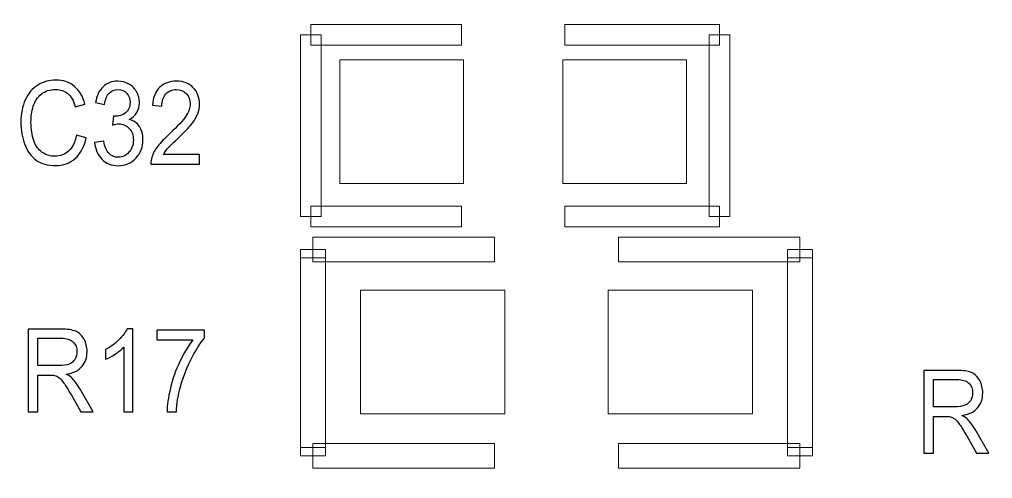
# Model space of a CAD drawing. Header units: millimetres. Extents: x -69 to 39, y -9 to 54.
# Drawn here: x -32.82 to -26.83, y 13.13 to 15.96 of the extents above; entities that cross this region are included whole.
import ezdxf

# ---------------------------------------------------------------- set-up
doc = ezdxf.new("R2010")
doc.units = ezdxf.units.MM
doc.header["$MEASUREMENT"] = 0
for name, color, linetype in [('BG_OUTLINE', 7, 'Continuous'), ('PG_SILKSCREEN_TOP', 7, 'Continuous'), ('PIN_TOP', 7, 'Continuous'), ('RD_SILKSCREEN_TOP', 7, 'Continuous')]:
    doc.layers.add(name, color=color, linetype=linetype)

msp = doc.modelspace()

# ---------------------------------------------------------------- linework, layer by layer
at = {"layer": 'BG_OUTLINE', "color": 176, "lineweight": 9}
msp.add_open_spline([(22.1252, -9.4051), (22.1252, -9.4051), (-56.3279, -9.4051), (-56.3279, -9.4051), (-56.3279, -9.4051), (-56.3279, -9.4051), (-56.3279, 41.6488), (-56.3279, 41.6488), (-56.3279, 41.6488), (-56.3279, 41.6488), (22.3259, 41.6488), (22.3259, 41.6488), (22.3259, 41.6488), (22.9318, 41.6492), (23.513, 41.4088), (23.9418, 40.9807), (23.9418, 40.9807), (24.3705, 40.5525), (24.6115, 39.9687), (24.6119, 39.3628), (24.6119, 39.3628), (24.6119, 39.3628), (24.6119, -7.1191), (24.6119, -7.1191), (24.6119, -7.1191), (24.6123, -7.725), (24.372, -8.3063), (23.9438, -8.735), (23.9438, -8.735), (23.5156, -9.1637), (22.9318, -9.4047), (22.3259, -9.4051), (22.3259, -9.4051), (22.3259, -9.4051), (22.1252, -9.4051), (22.1252, -9.4051)], degree=3, knots=[0, 0, 0, 0, 0.111111, 0.111111, 0.111111, 0.111111, 0.222222, 0.222222, 0.222222, 0.222222, 0.333333, 0.333333, 0.333333, 0.333333, 0.444444, 0.444444, 0.444444, 0.444444, 0.555556, 0.555556, 0.555556, 0.555556, 0.666667, 0.666667, 0.666667, 0.666667, 0.777778, 0.777778, 0.777778, 0.777778, 0.888889, 0.888889, 0.888889, 0.888889, 1, 1, 1, 1], dxfattribs=at)
at = {"layer": 'PG_SILKSCREEN_TOP', "lineweight": 9}
for points in [[(-30.0996, 15.9288), (-30.0996, 15.9288), (-30.0996, 15.8018), (-30.0996, 15.8018), (-30.0996, 15.8018), (-30.0996, 15.8018), (-31.0267, 15.8018), (-31.0267, 15.8018), (-31.0267, 15.8018), (-31.0267, 15.8018), (-31.0267, 15.9288), (-31.0267, 15.9288), (-31.0267, 15.9288), (-31.0267, 15.9288), (-30.0996, 15.9288), (-30.0996, 15.9288)], [(-29.4646, 15.8018), (-29.4646, 15.8018), (-29.4646, 15.9288), (-29.4646, 15.9288), (-29.4646, 15.9288), (-29.4646, 15.9288), (-28.5122, 15.9288), (-28.5122, 15.9288), (-28.5122, 15.9288), (-28.5122, 15.9288), (-28.5122, 15.8018), (-28.5122, 15.8018), (-28.5122, 15.8018), (-28.5122, 15.8018), (-29.4646, 15.8018), (-29.4646, 15.8018)], [(-31.0902, 15.8653), (-31.0902, 15.8653), (-30.9632, 15.8653), (-30.9632, 15.8653), (-30.9632, 15.8653), (-30.9632, 15.8653), (-30.9632, 14.7477), (-30.9632, 14.7477), (-30.9632, 14.7477), (-30.9632, 14.7477), (-31.0902, 14.7477), (-31.0902, 14.7477), (-31.0902, 14.7477), (-31.0902, 14.7477), (-31.0902, 15.8653), (-31.0902, 15.8653)], [(-28.5757, 15.8653), (-28.5757, 15.8653), (-28.4487, 15.8653), (-28.4487, 15.8653), (-28.4487, 15.8653), (-28.4487, 15.8653), (-28.4487, 14.7477), (-28.4487, 14.7477), (-28.4487, 14.7477), (-28.4487, 14.7477), (-28.5757, 14.7477), (-28.5757, 14.7477), (-28.5757, 14.7477), (-28.5757, 14.7477), (-28.5757, 15.8653), (-28.5757, 15.8653)], [(-31.0267, 14.6842), (-31.0267, 14.6842), (-31.0267, 14.8112), (-31.0267, 14.8112), (-31.0267, 14.8112), (-31.0267, 14.8112), (-30.0996, 14.8112), (-30.0996, 14.8112), (-30.0996, 14.8112), (-30.0996, 14.8112), (-30.0996, 14.6842), (-30.0996, 14.6842), (-30.0996, 14.6842), (-30.0996, 14.6842), (-31.0267, 14.6842), (-31.0267, 14.6842)], [(-28.5122, 14.8112), (-28.5122, 14.8112), (-28.5122, 14.6842), (-28.5122, 14.6842), (-28.5122, 14.6842), (-28.5122, 14.6842), (-29.4646, 14.6842), (-29.4646, 14.6842), (-29.4646, 14.6842), (-29.4646, 14.6842), (-29.4646, 14.8112), (-29.4646, 14.8112), (-29.4646, 14.8112), (-29.4646, 14.8112), (-28.5122, 14.8112), (-28.5122, 14.8112)], [(-31.014, 14.4683), (-31.014, 14.4683), (-31.014, 14.6207), (-31.014, 14.6207), (-31.014, 14.6207), (-31.014, 14.6207), (-29.8964, 14.6207), (-29.8964, 14.6207), (-29.8964, 14.6207), (-29.8964, 14.6207), (-29.8964, 14.4683), (-29.8964, 14.4683), (-29.8964, 14.4683), (-29.8964, 14.4683), (-31.014, 14.4683), (-31.014, 14.4683)], [(-28.0169, 14.6207), (-28.0169, 14.6207), (-28.0169, 14.4683), (-28.0169, 14.4683), (-28.0169, 14.4683), (-28.0169, 14.4683), (-29.1344, 14.4683), (-29.1344, 14.4683), (-29.1344, 14.4683), (-29.1344, 14.4683), (-29.1344, 14.6207), (-29.1344, 14.6207), (-29.1344, 14.6207), (-29.1344, 14.6207), (-28.0169, 14.6207), (-28.0169, 14.6207)], [(-30.9378, 14.4937), (-30.9378, 14.4937), (-31.0902, 14.4937), (-31.0902, 14.4937), (-31.0902, 14.4937), (-31.0902, 14.4937), (-31.0902, 14.5445), (-31.0902, 14.5445), (-31.0902, 14.5445), (-31.0902, 14.5445), (-30.9378, 14.5445), (-30.9378, 14.5445), (-30.9378, 14.5445), (-30.9378, 14.5445), (-30.9378, 14.4937), (-30.9378, 14.4937)], [(-30.9378, 13.3253), (-30.9378, 13.3253), (-31.0902, 13.3253), (-31.0902, 13.3253), (-31.0902, 13.3253), (-31.0902, 13.3253), (-31.0902, 14.4937), (-31.0902, 14.4937), (-31.0902, 14.4937), (-31.0902, 14.4937), (-30.9378, 14.4937), (-30.9378, 14.4937), (-30.9378, 14.4937), (-30.9378, 14.4937), (-30.9378, 13.3253), (-30.9378, 13.3253)], [(-27.9407, 14.4937), (-27.9407, 14.4937), (-28.0931, 14.4937), (-28.0931, 14.4937), (-28.0931, 14.4937), (-28.0931, 14.4937), (-28.0931, 14.5445), (-28.0931, 14.5445), (-28.0931, 14.5445), (-28.0931, 14.5445), (-27.9407, 14.5445), (-27.9407, 14.5445), (-27.9407, 14.5445), (-27.9407, 14.5445), (-27.9407, 14.4937), (-27.9407, 14.4937)], [(-27.9407, 13.3253), (-27.9407, 13.3253), (-28.0931, 13.3253), (-28.0931, 13.3253), (-28.0931, 13.3253), (-28.0931, 13.3253), (-28.0931, 14.4937), (-28.0931, 14.4937), (-28.0931, 14.4937), (-28.0931, 14.4937), (-27.9407, 14.4937), (-27.9407, 14.4937), (-27.9407, 14.4937), (-27.9407, 14.4937), (-27.9407, 13.3253), (-27.9407, 13.3253)], [(-30.9378, 13.2745), (-30.9378, 13.2745), (-31.0902, 13.2745), (-31.0902, 13.2745), (-31.0902, 13.2745), (-31.0902, 13.2745), (-31.0902, 13.3253), (-31.0902, 13.3253), (-31.0902, 13.3253), (-31.0902, 13.3253), (-30.9378, 13.3253), (-30.9378, 13.3253), (-30.9378, 13.3253), (-30.9378, 13.3253), (-30.9378, 13.2745), (-30.9378, 13.2745)], [(-29.8964, 13.3507), (-29.8964, 13.3507), (-29.8964, 13.1983), (-29.8964, 13.1983), (-29.8964, 13.1983), (-29.8964, 13.1983), (-31.014, 13.1983), (-31.014, 13.1983), (-31.014, 13.1983), (-31.014, 13.1983), (-31.014, 13.3507), (-31.014, 13.3507), (-31.014, 13.3507), (-31.014, 13.3507), (-29.8964, 13.3507), (-29.8964, 13.3507)], [(-29.1344, 13.1983), (-29.1344, 13.1983), (-29.1344, 13.3507), (-29.1344, 13.3507), (-29.1344, 13.3507), (-29.1344, 13.3507), (-28.0169, 13.3507), (-28.0169, 13.3507), (-28.0169, 13.3507), (-28.0169, 13.3507), (-28.0169, 13.1983), (-28.0169, 13.1983), (-28.0169, 13.1983), (-28.0169, 13.1983), (-29.1344, 13.1983), (-29.1344, 13.1983)], [(-27.9407, 13.2745), (-27.9407, 13.2745), (-28.0931, 13.2745), (-28.0931, 13.2745), (-28.0931, 13.2745), (-28.0931, 13.2745), (-28.0931, 13.3253), (-28.0931, 13.3253), (-28.0931, 13.3253), (-28.0931, 13.3253), (-27.9407, 13.3253), (-27.9407, 13.3253), (-27.9407, 13.3253), (-27.9407, 13.3253), (-27.9407, 13.2745), (-27.9407, 13.2745)]]:
    msp.add_open_spline(points, degree=3, knots=[0, 0, 0, 0, 0.25, 0.25, 0.25, 0.25, 0.5, 0.5, 0.5, 0.5, 0.75, 0.75, 0.75, 0.75, 1, 1, 1, 1], dxfattribs=at)
at = {"layer": 'PIN_TOP', "color": 8, "lineweight": 9}
for points in [[(-30.8489, 14.9509), (-30.8489, 14.9509), (-30.8489, 15.7129), (-30.8489, 15.7129), (-30.8489, 15.7129), (-30.8489, 15.7129), (-30.0869, 15.7129), (-30.0869, 15.7129), (-30.0869, 15.7129), (-30.0869, 15.7129), (-30.0869, 14.9509), (-30.0869, 14.9509), (-30.0869, 14.9509), (-30.0869, 14.9509), (-30.8489, 14.9509), (-30.8489, 14.9509)], [(-29.4773, 14.9509), (-29.4773, 14.9509), (-29.4773, 15.7129), (-29.4773, 15.7129), (-29.4773, 15.7129), (-29.4773, 15.7129), (-28.7154, 15.7129), (-28.7154, 15.7129), (-28.7154, 15.7129), (-28.7154, 15.7129), (-28.7154, 14.9509), (-28.7154, 14.9509), (-28.7154, 14.9509), (-28.7154, 14.9509), (-29.4773, 14.9509), (-29.4773, 14.9509)], [(-30.7219, 13.5321), (-30.7219, 13.5321), (-30.7219, 14.2941), (-30.7219, 14.2941), (-30.7219, 14.2941), (-30.7219, 14.2941), (-29.8329, 14.2941), (-29.8329, 14.2941), (-29.8329, 14.2941), (-29.8329, 14.2941), (-29.8329, 13.5321), (-29.8329, 13.5321), (-29.8329, 13.5321), (-29.8329, 13.5321), (-30.7219, 13.5321), (-30.7219, 13.5321)], [(-29.1979, 13.5321), (-29.1979, 13.5321), (-29.1979, 14.2941), (-29.1979, 14.2941), (-29.1979, 14.2941), (-29.1979, 14.2941), (-28.309, 14.2941), (-28.309, 14.2941), (-28.309, 14.2941), (-28.309, 14.2941), (-28.309, 13.5321), (-28.309, 13.5321), (-28.309, 13.5321), (-28.309, 13.5321), (-29.1979, 13.5321), (-29.1979, 13.5321)]]:
    msp.add_open_spline(points, degree=3, knots=[0, 0, 0, 0, 0.25, 0.25, 0.25, 0.25, 0.5, 0.5, 0.5, 0.5, 0.75, 0.75, 0.75, 0.75, 1, 1, 1, 1], dxfattribs=at)
at = {"layer": 'RD_SILKSCREEN_TOP', "color": 1}
for points, knots in [([(-32.4695, 15.2481), (-32.4695, 15.2481), (-32.4093, 15.231), (-32.4093, 15.231), (-32.4093, 15.231), (-32.4219, 15.1758), (-32.4447, 15.1336), (-32.4774, 15.1044), (-32.4774, 15.1044), (-32.5101, 15.0754), (-32.5502, 15.0609), (-32.5976, 15.0609), (-32.5976, 15.0609), (-32.6466, 15.0609), (-32.6864, 15.0721), (-32.7171, 15.0944), (-32.7171, 15.0944), (-32.7478, 15.1168), (-32.7712, 15.1491), (-32.7872, 15.1915), (-32.7872, 15.1915), (-32.8032, 15.2339), (-32.8112, 15.2794), (-32.8112, 15.328), (-32.8112, 15.328), (-32.8112, 15.381), (-32.8022, 15.4272), (-32.7841, 15.4667), (-32.7841, 15.4667), (-32.7659, 15.5062), (-32.7402, 15.5361), (-32.7068, 15.5567), (-32.7068, 15.5567), (-32.6734, 15.5772), (-32.6367, 15.5874), (-32.5966, 15.5874), (-32.5966, 15.5874), (-32.5511, 15.5874), (-32.5129, 15.5744), (-32.4819, 15.5485), (-32.4819, 15.5485), (-32.4509, 15.5225), (-32.4293, 15.4861), (-32.4172, 15.4391), (-32.4172, 15.4391), (-32.4172, 15.4391), (-32.4763, 15.4234), (-32.4763, 15.4234), (-32.4763, 15.4234), (-32.4869, 15.4605), (-32.5021, 15.4874), (-32.5223, 15.5044), (-32.5223, 15.5044), (-32.5423, 15.5213), (-32.5674, 15.5297), (-32.5979, 15.5297), (-32.5979, 15.5297), (-32.6328, 15.5297), (-32.6619, 15.5204), (-32.6854, 15.5017), (-32.6854, 15.5017), (-32.709, 15.4828), (-32.7254, 15.4577), (-32.7349, 15.426), (-32.7349, 15.426), (-32.7444, 15.3945), (-32.7491, 15.3619), (-32.7491, 15.3284), (-32.7491, 15.3284), (-32.7491, 15.285), (-32.7435, 15.2473), (-32.7324, 15.2149), (-32.7324, 15.2149), (-32.721, 15.1827), (-32.7035, 15.1585), (-32.6797, 15.1425), (-32.6797, 15.1425), (-32.6559, 15.1265), (-32.6302, 15.1186), (-32.6024, 15.1186), (-32.6024, 15.1186), (-32.5688, 15.1186), (-32.5403, 15.1295), (-32.5169, 15.1512), (-32.5169, 15.1512), (-32.4935, 15.173), (-32.4778, 15.2053), (-32.4695, 15.2481)], [0, 0, 0, 0, 0.045455, 0.045455, 0.045455, 0.045455, 0.090909, 0.090909, 0.090909, 0.090909, 0.136364, 0.136364, 0.136364, 0.136364, 0.181818, 0.181818, 0.181818, 0.181818, 0.227273, 0.227273, 0.227273, 0.227273, 0.272727, 0.272727, 0.272727, 0.272727, 0.318182, 0.318182, 0.318182, 0.318182, 0.363636, 0.363636, 0.363636, 0.363636, 0.409091, 0.409091, 0.409091, 0.409091, 0.454545, 0.454545, 0.454545, 0.454545, 0.5, 0.5, 0.5, 0.5, 0.545455, 0.545455, 0.545455, 0.545455, 0.590909, 0.590909, 0.590909, 0.590909, 0.636364, 0.636364, 0.636364, 0.636364, 0.681818, 0.681818, 0.681818, 0.681818, 0.727273, 0.727273, 0.727273, 0.727273, 0.772727, 0.772727, 0.772727, 0.772727, 0.818182, 0.818182, 0.818182, 0.818182, 0.863636, 0.863636, 0.863636, 0.863636, 0.909091, 0.909091, 0.909091, 0.909091, 0.954545, 0.954545, 0.954545, 0.954545, 1, 1, 1, 1]), ([(-32.3575, 15.204), (-32.3575, 15.204), (-32.3018, 15.2123), (-32.3018, 15.2123), (-32.3018, 15.2123), (-32.2953, 15.1769), (-32.2844, 15.1514), (-32.269, 15.1357), (-32.269, 15.1357), (-32.2536, 15.1201), (-32.2348, 15.1123), (-32.2128, 15.1123), (-32.2128, 15.1123), (-32.1865, 15.1123), (-32.1643, 15.1225), (-32.1462, 15.1429), (-32.1462, 15.1429), (-32.1282, 15.1632), (-32.1191, 15.1885), (-32.1191, 15.2186), (-32.1191, 15.2186), (-32.1191, 15.2473), (-32.1274, 15.271), (-32.1442, 15.2896), (-32.1442, 15.2896), (-32.161, 15.3082), (-32.1822, 15.3176), (-32.2081, 15.3176), (-32.2081, 15.3176), (-32.2187, 15.3176), (-32.2318, 15.3152), (-32.2475, 15.3106), (-32.2475, 15.3106), (-32.2475, 15.3106), (-32.2413, 15.3655), (-32.2413, 15.3655), (-32.2413, 15.3655), (-32.2375, 15.365), (-32.2346, 15.3647), (-32.2322, 15.3647), (-32.2322, 15.3647), (-32.2085, 15.3647), (-32.1871, 15.3717), (-32.1681, 15.3856), (-32.1681, 15.3856), (-32.149, 15.3995), (-32.1396, 15.4209), (-32.1396, 15.4499), (-32.1396, 15.4499), (-32.1396, 15.4727), (-32.1465, 15.4918), (-32.1604, 15.5068), (-32.1604, 15.5068), (-32.1742, 15.5218), (-32.1921, 15.5294), (-32.214, 15.5294), (-32.214, 15.5294), (-32.2357, 15.5294), (-32.2538, 15.5217), (-32.2682, 15.5065), (-32.2682, 15.5065), (-32.2827, 15.4912), (-32.2921, 15.4682), (-32.2962, 15.4376), (-32.2962, 15.4376), (-32.2962, 15.4376), (-32.3519, 15.4488), (-32.3519, 15.4488), (-32.3519, 15.4488), (-32.3452, 15.4907), (-32.3296, 15.5232), (-32.3055, 15.5462), (-32.3055, 15.5462), (-32.2813, 15.5692), (-32.2512, 15.5808), (-32.2152, 15.5808), (-32.2152, 15.5808), (-32.1905, 15.5808), (-32.1676, 15.5748), (-32.1467, 15.5629), (-32.1467, 15.5629), (-32.1259, 15.551), (-32.1099, 15.5347), (-32.0988, 15.5141), (-32.0988, 15.5141), (-32.0878, 15.4935), (-32.0821, 15.4717), (-32.0821, 15.4484), (-32.0821, 15.4484), (-32.0821, 15.4265), (-32.0874, 15.4065), (-32.098, 15.3883), (-32.098, 15.3883), (-32.1086, 15.3703), (-32.1242, 15.356), (-32.1448, 15.3453), (-32.1448, 15.3453), (-32.118, 15.3384), (-32.0971, 15.324), (-32.0821, 15.302), (-32.0821, 15.302), (-32.0673, 15.2802), (-32.0599, 15.2529), (-32.0599, 15.22), (-32.0599, 15.22), (-32.0599, 15.1756), (-32.0743, 15.1379), (-32.1033, 15.1069), (-32.1033, 15.1069), (-32.1322, 15.076), (-32.1688, 15.0606), (-32.213, 15.0606), (-32.213, 15.0606), (-32.253, 15.0606), (-32.2861, 15.0739), (-32.3124, 15.1005), (-32.3124, 15.1005), (-32.3388, 15.1271), (-32.3538, 15.1616), (-32.3575, 15.204)], [0, 0, 0, 0, 0.033333, 0.033333, 0.033333, 0.033333, 0.066667, 0.066667, 0.066667, 0.066667, 0.1, 0.1, 0.1, 0.1, 0.133333, 0.133333, 0.133333, 0.133333, 0.166667, 0.166667, 0.166667, 0.166667, 0.2, 0.2, 0.2, 0.2, 0.233333, 0.233333, 0.233333, 0.233333, 0.266667, 0.266667, 0.266667, 0.266667, 0.3, 0.3, 0.3, 0.3, 0.333333, 0.333333, 0.333333, 0.333333, 0.366667, 0.366667, 0.366667, 0.366667, 0.4, 0.4, 0.4, 0.4, 0.433333, 0.433333, 0.433333, 0.433333, 0.466667, 0.466667, 0.466667, 0.466667, 0.5, 0.5, 0.5, 0.5, 0.533333, 0.533333, 0.533333, 0.533333, 0.566667, 0.566667, 0.566667, 0.566667, 0.6, 0.6, 0.6, 0.6, 0.633333, 0.633333, 0.633333, 0.633333, 0.666667, 0.666667, 0.666667, 0.666667, 0.7, 0.7, 0.7, 0.7, 0.733333, 0.733333, 0.733333, 0.733333, 0.766667, 0.766667, 0.766667, 0.766667, 0.8, 0.8, 0.8, 0.8, 0.833333, 0.833333, 0.833333, 0.833333, 0.866667, 0.866667, 0.866667, 0.866667, 0.9, 0.9, 0.9, 0.9, 0.933333, 0.933333, 0.933333, 0.933333, 0.966667, 0.966667, 0.966667, 0.966667, 1, 1, 1, 1]), ([(-31.7114, 15.1297), (-31.7114, 15.1297), (-31.7114, 15.0696), (-31.7114, 15.0696), (-31.7114, 15.0696), (-31.7114, 15.0696), (-32.0118, 15.0696), (-32.0118, 15.0696), (-32.0118, 15.0696), (-32.0123, 15.0847), (-32.0101, 15.0991), (-32.0054, 15.113), (-32.0054, 15.113), (-31.9978, 15.136), (-31.9855, 15.1585), (-31.9687, 15.1808), (-31.9687, 15.1808), (-31.9517, 15.2029), (-31.9274, 15.2287), (-31.8957, 15.2578), (-31.8957, 15.2578), (-31.8462, 15.3032), (-31.8128, 15.3391), (-31.7954, 15.3657), (-31.7954, 15.3657), (-31.7781, 15.3921), (-31.7694, 15.4173), (-31.7694, 15.4408), (-31.7694, 15.4408), (-31.7694, 15.4656), (-31.7774, 15.4865), (-31.7931, 15.5036), (-31.7931, 15.5036), (-31.809, 15.5205), (-31.8296, 15.529), (-31.855, 15.529), (-31.855, 15.529), (-31.8819, 15.529), (-31.9033, 15.52), (-31.9194, 15.5019), (-31.9194, 15.5019), (-31.9357, 15.4839), (-31.9438, 15.4589), (-31.944, 15.427), (-31.944, 15.427), (-31.944, 15.427), (-32.0014, 15.4335), (-32.0014, 15.4335), (-32.0014, 15.4335), (-31.9974, 15.4815), (-31.9826, 15.518), (-31.957, 15.5431), (-31.957, 15.5431), (-31.9314, 15.5683), (-31.8969, 15.5808), (-31.8537, 15.5808), (-31.8537, 15.5808), (-31.8101, 15.5808), (-31.7757, 15.5672), (-31.7502, 15.5402), (-31.7502, 15.5402), (-31.7247, 15.513), (-31.712, 15.4795), (-31.712, 15.4394), (-31.712, 15.4394), (-31.712, 15.419), (-31.7157, 15.399), (-31.7232, 15.3793), (-31.7232, 15.3793), (-31.7307, 15.3597), (-31.7431, 15.3389), (-31.7603, 15.3172), (-31.7603, 15.3172), (-31.7775, 15.2954), (-31.8062, 15.2655), (-31.8463, 15.2276), (-31.8463, 15.2276), (-31.8798, 15.1961), (-31.9013, 15.1747), (-31.9107, 15.1635), (-31.9107, 15.1635), (-31.9203, 15.1523), (-31.9282, 15.1411), (-31.9344, 15.1297), (-31.9344, 15.1297), (-31.9344, 15.1297), (-31.7114, 15.1297), (-31.7114, 15.1297)], [0, 0, 0, 0, 0.045455, 0.045455, 0.045455, 0.045455, 0.090909, 0.090909, 0.090909, 0.090909, 0.136364, 0.136364, 0.136364, 0.136364, 0.181818, 0.181818, 0.181818, 0.181818, 0.227273, 0.227273, 0.227273, 0.227273, 0.272727, 0.272727, 0.272727, 0.272727, 0.318182, 0.318182, 0.318182, 0.318182, 0.363636, 0.363636, 0.363636, 0.363636, 0.409091, 0.409091, 0.409091, 0.409091, 0.454545, 0.454545, 0.454545, 0.454545, 0.5, 0.5, 0.5, 0.5, 0.545455, 0.545455, 0.545455, 0.545455, 0.590909, 0.590909, 0.590909, 0.590909, 0.636364, 0.636364, 0.636364, 0.636364, 0.681818, 0.681818, 0.681818, 0.681818, 0.727273, 0.727273, 0.727273, 0.727273, 0.772727, 0.772727, 0.772727, 0.772727, 0.818182, 0.818182, 0.818182, 0.818182, 0.863636, 0.863636, 0.863636, 0.863636, 0.909091, 0.909091, 0.909091, 0.909091, 0.954545, 0.954545, 0.954545, 0.954545, 1, 1, 1, 1]), ([(-32.7675, 13.5456), (-32.7675, 13.5456), (-32.7675, 14.0547), (-32.7675, 14.0547), (-32.7675, 14.0547), (-32.7675, 14.0547), (-32.566, 14.0547), (-32.566, 14.0547), (-32.566, 14.0547), (-32.5254, 14.0547), (-32.4946, 14.0501), (-32.4736, 14.041), (-32.4736, 14.041), (-32.4525, 14.0318), (-32.4357, 14.0157), (-32.4229, 13.9926), (-32.4229, 13.9926), (-32.4103, 13.9694), (-32.4041, 13.9438), (-32.4041, 13.9158), (-32.4041, 13.9158), (-32.4041, 13.8796), (-32.4145, 13.8493), (-32.4354, 13.8245), (-32.4354, 13.8245), (-32.4563, 13.7997), (-32.4886, 13.784), (-32.5322, 13.7772), (-32.5322, 13.7772), (-32.5162, 13.7687), (-32.5041, 13.7603), (-32.4959, 13.7518), (-32.4959, 13.7518), (-32.4783, 13.7338), (-32.4617, 13.7112), (-32.4459, 13.6842), (-32.4459, 13.6842), (-32.4459, 13.6842), (-32.3669, 13.5456), (-32.3669, 13.5456), (-32.3669, 13.5456), (-32.3669, 13.5456), (-32.4426, 13.5456), (-32.4426, 13.5456), (-32.4426, 13.5456), (-32.4426, 13.5456), (-32.5027, 13.6516), (-32.5027, 13.6516), (-32.5027, 13.6516), (-32.5203, 13.682), (-32.5347, 13.7055), (-32.5462, 13.7216), (-32.5462, 13.7216), (-32.5575, 13.7379), (-32.5677, 13.7492), (-32.5766, 13.7556), (-32.5766, 13.7556), (-32.5856, 13.7622), (-32.5947, 13.7667), (-32.604, 13.7693), (-32.604, 13.7693), (-32.6109, 13.7708), (-32.622, 13.7716), (-32.6376, 13.7716), (-32.6376, 13.7716), (-32.6376, 13.7716), (-32.7073, 13.7716), (-32.7073, 13.7716), (-32.7073, 13.7716), (-32.7073, 13.7716), (-32.7073, 13.5456), (-32.7073, 13.5456), (-32.7073, 13.5456), (-32.7073, 13.5456), (-32.7675, 13.5456), (-32.7675, 13.5456)], [0, 0, 0, 0, 0.052632, 0.052632, 0.052632, 0.052632, 0.105263, 0.105263, 0.105263, 0.105263, 0.157895, 0.157895, 0.157895, 0.157895, 0.210526, 0.210526, 0.210526, 0.210526, 0.263158, 0.263158, 0.263158, 0.263158, 0.315789, 0.315789, 0.315789, 0.315789, 0.368421, 0.368421, 0.368421, 0.368421, 0.421053, 0.421053, 0.421053, 0.421053, 0.473684, 0.473684, 0.473684, 0.473684, 0.526316, 0.526316, 0.526316, 0.526316, 0.578947, 0.578947, 0.578947, 0.578947, 0.631579, 0.631579, 0.631579, 0.631579, 0.684211, 0.684211, 0.684211, 0.684211, 0.736842, 0.736842, 0.736842, 0.736842, 0.789474, 0.789474, 0.789474, 0.789474, 0.842105, 0.842105, 0.842105, 0.842105, 0.894737, 0.894737, 0.894737, 0.894737, 0.947368, 0.947368, 0.947368, 0.947368, 1, 1, 1, 1]), ([(-32.1223, 13.5456), (-32.1223, 13.5456), (-32.178, 13.5456), (-32.178, 13.5456), (-32.178, 13.5456), (-32.178, 13.5456), (-32.178, 13.9439), (-32.178, 13.9439), (-32.178, 13.9439), (-32.1915, 13.9295), (-32.2091, 13.9152), (-32.2309, 13.9008), (-32.2309, 13.9008), (-32.2527, 13.8865), (-32.2724, 13.8757), (-32.2897, 13.8686), (-32.2897, 13.8686), (-32.2897, 13.8686), (-32.2897, 13.9289), (-32.2897, 13.9289), (-32.2897, 13.9289), (-32.2584, 13.9454), (-32.2311, 13.9653), (-32.2078, 13.9887), (-32.2078, 13.9887), (-32.1845, 14.0121), (-32.1679, 14.0348), (-32.1582, 14.0568), (-32.1582, 14.0568), (-32.1582, 14.0568), (-32.1223, 14.0568), (-32.1223, 14.0568), (-32.1223, 14.0568), (-32.1223, 14.0568), (-32.1223, 13.5456), (-32.1223, 13.5456)], [0, 0, 0, 0, 0.111111, 0.111111, 0.111111, 0.111111, 0.222222, 0.222222, 0.222222, 0.222222, 0.333333, 0.333333, 0.333333, 0.333333, 0.444444, 0.444444, 0.444444, 0.444444, 0.555556, 0.555556, 0.555556, 0.555556, 0.666667, 0.666667, 0.666667, 0.666667, 0.777778, 0.777778, 0.777778, 0.777778, 0.888889, 0.888889, 0.888889, 0.888889, 1, 1, 1, 1]), ([(-31.9756, 13.988), (-31.9756, 13.988), (-31.9756, 14.0481), (-31.9756, 14.0481), (-31.9756, 14.0481), (-31.9756, 14.0481), (-31.6814, 14.0481), (-31.6814, 14.0481), (-31.6814, 14.0481), (-31.6814, 14.0481), (-31.6814, 13.9995), (-31.6814, 13.9995), (-31.6814, 13.9995), (-31.7103, 13.965), (-31.739, 13.9191), (-31.7675, 13.862), (-31.7675, 13.862), (-31.7958, 13.8048), (-31.8178, 13.7459), (-31.8333, 13.6856), (-31.8333, 13.6856), (-31.8445, 13.6429), (-31.8516, 13.5963), (-31.8547, 13.5456), (-31.8547, 13.5456), (-31.8547, 13.5456), (-31.912, 13.5456), (-31.912, 13.5456), (-31.912, 13.5456), (-31.9114, 13.5857), (-31.9045, 13.634), (-31.891, 13.6908), (-31.891, 13.6908), (-31.8776, 13.7475), (-31.8583, 13.8022), (-31.8332, 13.8549), (-31.8332, 13.8549), (-31.808, 13.9075), (-31.7813, 13.9519), (-31.7529, 13.988), (-31.7529, 13.988), (-31.7529, 13.988), (-31.9756, 13.988), (-31.9756, 13.988)], [0, 0, 0, 0, 0.090909, 0.090909, 0.090909, 0.090909, 0.181818, 0.181818, 0.181818, 0.181818, 0.272727, 0.272727, 0.272727, 0.272727, 0.363636, 0.363636, 0.363636, 0.363636, 0.454545, 0.454545, 0.454545, 0.454545, 0.545455, 0.545455, 0.545455, 0.545455, 0.636364, 0.636364, 0.636364, 0.636364, 0.727273, 0.727273, 0.727273, 0.727273, 0.818182, 0.818182, 0.818182, 0.818182, 0.909091, 0.909091, 0.909091, 0.909091, 1, 1, 1, 1]), ([(-32.7073, 13.83), (-32.7073, 13.83), (-32.578, 13.83), (-32.578, 13.83), (-32.578, 13.83), (-32.5506, 13.83), (-32.529, 13.8332), (-32.5136, 13.8396), (-32.5136, 13.8396), (-32.498, 13.846), (-32.4862, 13.8562), (-32.4782, 13.8701), (-32.4782, 13.8701), (-32.4702, 13.8841), (-32.4662, 13.8993), (-32.4662, 13.9158), (-32.4662, 13.9158), (-32.4662, 13.9398), (-32.4738, 13.9596), (-32.4895, 13.9752), (-32.4895, 13.9752), (-32.5051, 13.9907), (-32.5297, 13.9984), (-32.5635, 13.9984), (-32.5635, 13.9984), (-32.5635, 13.9984), (-32.7073, 13.9984), (-32.7073, 13.9984), (-32.7073, 13.9984), (-32.7073, 13.9984), (-32.7073, 13.83), (-32.7073, 13.83)], [0, 0, 0, 0, 0.125, 0.125, 0.125, 0.125, 0.25, 0.25, 0.25, 0.25, 0.375, 0.375, 0.375, 0.375, 0.5, 0.5, 0.5, 0.5, 0.625, 0.625, 0.625, 0.625, 0.75, 0.75, 0.75, 0.75, 0.875, 0.875, 0.875, 0.875, 1, 1, 1, 1]), ([(-27.2558, 13.2916), (-27.2558, 13.2916), (-27.2558, 13.8007), (-27.2558, 13.8007), (-27.2558, 13.8007), (-27.2558, 13.8007), (-27.0543, 13.8007), (-27.0543, 13.8007), (-27.0543, 13.8007), (-27.0137, 13.8007), (-26.9829, 13.7961), (-26.9619, 13.787), (-26.9619, 13.787), (-26.9408, 13.7778), (-26.924, 13.7617), (-26.9112, 13.7386), (-26.9112, 13.7386), (-26.8986, 13.7154), (-26.8924, 13.6898), (-26.8924, 13.6618), (-26.8924, 13.6618), (-26.8924, 13.6256), (-26.9028, 13.5953), (-26.9237, 13.5705), (-26.9237, 13.5705), (-26.9446, 13.5457), (-26.9769, 13.53), (-27.0205, 13.5232), (-27.0205, 13.5232), (-27.0045, 13.5147), (-26.9924, 13.5063), (-26.9842, 13.4978), (-26.9842, 13.4978), (-26.9666, 13.4798), (-26.95, 13.4572), (-26.9342, 13.4302), (-26.9342, 13.4302), (-26.9342, 13.4302), (-26.8552, 13.2916), (-26.8552, 13.2916), (-26.8552, 13.2916), (-26.8552, 13.2916), (-26.9309, 13.2916), (-26.9309, 13.2916), (-26.9309, 13.2916), (-26.9309, 13.2916), (-26.991, 13.3976), (-26.991, 13.3976), (-26.991, 13.3976), (-27.0086, 13.428), (-27.023, 13.4515), (-27.0345, 13.4676), (-27.0345, 13.4676), (-27.0458, 13.4839), (-27.056, 13.4952), (-27.0649, 13.5016), (-27.0649, 13.5016), (-27.0739, 13.5082), (-27.083, 13.5127), (-27.0923, 13.5153), (-27.0923, 13.5153), (-27.0992, 13.5168), (-27.1103, 13.5176), (-27.1259, 13.5176), (-27.1259, 13.5176), (-27.1259, 13.5176), (-27.1956, 13.5176), (-27.1956, 13.5176), (-27.1956, 13.5176), (-27.1956, 13.5176), (-27.1956, 13.2916), (-27.1956, 13.2916), (-27.1956, 13.2916), (-27.1956, 13.2916), (-27.2558, 13.2916), (-27.2558, 13.2916)], [0, 0, 0, 0, 0.052632, 0.052632, 0.052632, 0.052632, 0.105263, 0.105263, 0.105263, 0.105263, 0.157895, 0.157895, 0.157895, 0.157895, 0.210526, 0.210526, 0.210526, 0.210526, 0.263158, 0.263158, 0.263158, 0.263158, 0.315789, 0.315789, 0.315789, 0.315789, 0.368421, 0.368421, 0.368421, 0.368421, 0.421053, 0.421053, 0.421053, 0.421053, 0.473684, 0.473684, 0.473684, 0.473684, 0.526316, 0.526316, 0.526316, 0.526316, 0.578947, 0.578947, 0.578947, 0.578947, 0.631579, 0.631579, 0.631579, 0.631579, 0.684211, 0.684211, 0.684211, 0.684211, 0.736842, 0.736842, 0.736842, 0.736842, 0.789474, 0.789474, 0.789474, 0.789474, 0.842105, 0.842105, 0.842105, 0.842105, 0.894737, 0.894737, 0.894737, 0.894737, 0.947368, 0.947368, 0.947368, 0.947368, 1, 1, 1, 1]), ([(-27.1956, 13.576), (-27.1956, 13.576), (-27.0663, 13.576), (-27.0663, 13.576), (-27.0663, 13.576), (-27.0389, 13.576), (-27.0173, 13.5792), (-27.0019, 13.5856), (-27.0019, 13.5856), (-26.9863, 13.592), (-26.9745, 13.6022), (-26.9665, 13.6161), (-26.9665, 13.6161), (-26.9585, 13.6301), (-26.9545, 13.6453), (-26.9545, 13.6618), (-26.9545, 13.6618), (-26.9545, 13.6858), (-26.9621, 13.7056), (-26.9778, 13.7212), (-26.9778, 13.7212), (-26.9934, 13.7367), (-27.018, 13.7444), (-27.0518, 13.7444), (-27.0518, 13.7444), (-27.0518, 13.7444), (-27.1956, 13.7444), (-27.1956, 13.7444), (-27.1956, 13.7444), (-27.1956, 13.7444), (-27.1956, 13.576), (-27.1956, 13.576)], [0, 0, 0, 0, 0.125, 0.125, 0.125, 0.125, 0.25, 0.25, 0.25, 0.25, 0.375, 0.375, 0.375, 0.375, 0.5, 0.5, 0.5, 0.5, 0.625, 0.625, 0.625, 0.625, 0.75, 0.75, 0.75, 0.75, 0.875, 0.875, 0.875, 0.875, 1, 1, 1, 1])]:
    msp.add_open_spline(points, degree=3, knots=knots, dxfattribs=at)

doc.saveas('drawing.dxf')
